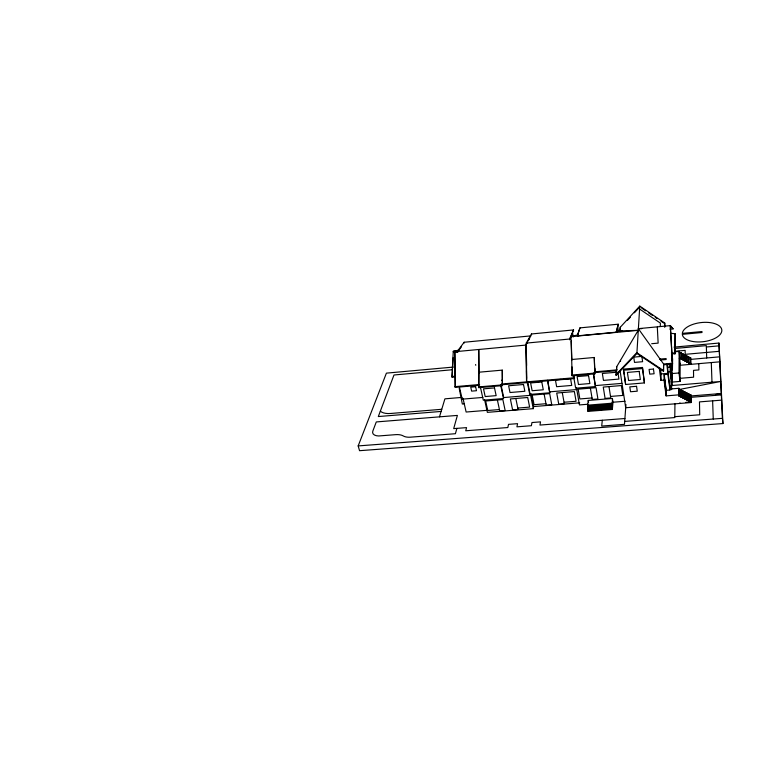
<?xml version="1.0" encoding="UTF-8"?>
<svg xmlns="http://www.w3.org/2000/svg" width="761" height="761" viewBox="0 0 761 761"><rect width="100%" height="100%" fill="white"/><g stroke="black" fill="none" stroke-linecap="round" stroke-linejoin="round"><path stroke-width="1.14" d="M684.919 398.326L684.919 391.734L683.064 391.886L683.055 398.479L684.919 398.326L685.062 399.506L686.926 399.354L686.907 392.762L685.062 392.914L685.062 399.506M684.919 360.276L684.919 354.693L683.159 354.845L683.15 360.429L684.919 360.276L685.062 361.418L686.831 361.266L686.822 355.672L685.062 355.825L685.062 361.418M682.902 397.299L682.921 390.716L681.076 390.869L681.038 397.442L682.902 397.299L683.055 398.479M683.007 359.287L683.026 353.703L681.257 353.865L681.228 359.439L683.007 359.287L683.15 360.429M502.374 385.646L502.27 370.131L478.869 372.215L478.698 386.911L478.859 387.663L502.374 385.646L502.27 370.131M680.876 396.11L680.905 389.537L679.059 389.689L679.012 396.262L680.876 396.11L681.038 397.442M681.228 359.439L681.105 352.571L679.345 352.733L680.153 365.27L719.811 361.827M678.831 394.854L678.888 388.291L669.965 389.023L669.946 390.003L666.236 390.307L666.103 395.882L678.831 394.854L679.012 396.262M671.335 382.136L680.049 381.413L679.002 372.966L679.173 351.373L674.798 351.763M679.906 403.444L679.915 402.835M680.049 381.413L680.172 363.282M478.859 387.663L478.755 349.489L479.04 372.966M674.95 403.834L674.779 417.58L624.695 421.413M671.478 353.589L674.959 353.894L675.131 333.727L670.489 333.318M674.959 353.894L675.131 333.727M671.202 389.699L671.278 385.57L720.715 381.47L678.926 389.565M672.077 363.634L672.039 365.841L671.735 363.492M672.115 361.418L671.744 353.513M670.289 363.663L670.127 371.71L667.968 371.891L669.794 386.008L671.934 385.827L672.134 374.184L670.802 363.701M669.794 386.008L669.88 381.347M670.46 389.213L670.527 385.732M669.946 390.003L667.911 374.298L667.644 364.024M664.743 327.316L664.753 323.035L639.763 306.103L636.881 353.494L663.516 371.301L663.592 363.986L638.308 328.647L670.27 325.622L673.105 328.866L669.946 329.161M666.103 395.882L664.03 380.129L664.182 374.621L667.911 374.298M663.516 371.301L663.592 363.986L672.429 363.216L672.524 363.996L663.697 364.766M664.648 326.545L664.753 323.035M664.03 380.129L660.919 380.395L661.119 373.917L660.396 368.419M660.272 326.412L660.386 323.111L639.63 309.052M455.392 376.952L452.12 377.237L451.948 376.505L453.28 351.306L458.94 350.108M452.12 377.237L452.424 371.511M452.605 368.077L453.147 357.765M644.424 382.916L642.465 367.458L623.563 369.104L623.468 370.226L625.618 384.495L644.424 382.916L642.465 367.458M625.942 404.452L624.477 424.334L601.704 426.065L602.293 420.253M625.618 384.495L624.714 376.771M620.557 361.275L620.453 360.362M636.881 353.494L616.134 375.373L616.714 366.678L638.203 330.322L619.92 330.911L620.244 327.278L639.763 306.103L639.868 306.873L634.408 312.8M616.134 375.373L616.714 366.678M620.034 331.663L620.244 327.278M612.339 409.456L612.405 398.479L588.263 400.438L587.692 405.166L588.025 411.378L612.339 409.456L612.995 402.227L612.405 398.479M573.48 375.725L575.668 388.224L595.454 386.559L593.485 372.976M588.025 411.378L588.519 407.259M480.305 386.588L483.302 400.2L503.478 398.526L503.696 397.565L529.941 395.378L530.132 394.417L549.765 392.781L547.815 380.529M484.595 399.753L487.354 412.348L533.261 408.657L533.651 406.555L531.149 393.846M616.315 332.176L618.208 324.205L579.968 327.877L577.323 335.858L616.315 332.176L618.208 324.205M456.885 428.376L455.411 433.713L409.846 437.214A11.767 6.193 -14.6 0 1 403.301 435.958A12.842 6.811 -15.3 0 0 395.644 434.655L378.674 435.967A9.798 5.089 -15.4 0 1 372.823 431.106L376.286 421.936L457.39 415.411L453.689 428.624L466.56 427.625L465.722 430.783L507.825 427.539L508.51 424.362L517.575 423.658L516.928 426.835L531.368 425.722L531.968 422.536L540.529 421.87L539.958 425.066L624.905 418.512M459.216 388.424L462.327 404.005L464.372 403.834M439.478 416.857L444.909 398.84L461.946 397.404M577.323 335.858L579.968 327.877M674.056 347.121L718.955 343.059L722.95 423.554L359.544 450.693L358.174 445.917L386.407 373.137L453.214 367.087M569.647 339.806L573.585 329.932L531.444 333.965L526.26 343.106L526.707 382.621L526.698 381.803M526.26 343.106L569.513 339.035L573.585 329.932M526.403 344.067L526.964 343.078L525.832 345.085L526.555 381.87M528.952 339.368L530.008 337.504M528.134 341.023L529.295 338.959M531.045 335.867L464.143 342.25L457.18 351.506L458.055 351.316M457.351 352.257L461.527 346.683M627.378 320.419L630.508 317.033M616.01 374.593L636.767 352.685L663.411 370.512M578.208 335.772L577.751 335.744M577.941 334.783L570.988 336.676L572.177 375.82L594.817 373.86L594.265 357.48L571.749 359.506M526.27 344.971L526.574 365.508M478.621 385.37L455.24 387.387L454.897 352.486L458.217 351.763M458.208 350.983L454.726 351.734L455.24 387.387M715.502 394.607L721.266 393.504L690.417 395.996M617.238 331.054L621.861 330.616M616.638 332.062L616.039 332.119L618.408 331.339L617.552 325.67M638.203 330.322L570.988 336.676L571.121 337.446M458.35 350.831L453.28 351.306L453.451 352.039M525.832 345.085L454.726 351.734L454.897 352.486M682.36 333.375L701.975 331.549L701.994 332.509L682.36 334.336M651.682 343.706L658.141 343.116L657.314 327.116M674.484 348.5L706.332 345.627L706.684 357.974M452.491 369.732L393.989 374.992L378.312 416.552L441.114 411.435M706.37 346.987L719.078 345.846M674.902 351.306L685.166 350.393L685.166 354.341L719.326 351.306M451.948 376.505L455.23 376.21M688.724 356.652L688.753 362.255L686.974 362.407L686.955 356.814L688.724 356.652L688.886 363.377L690.655 363.225L690.617 357.613L688.857 357.775M679.297 358.307L681.076 358.146M690.17 359.43L719.583 356.842M594.265 357.48L594.845 371.815L617.342 369.856M501.528 380.3L502.393 380.224M594.845 371.815L594.969 372.586L616.277 370.74M623.468 370.226L642.408 368.581M572.044 375.049L594.693 373.09L594.817 373.86M668.072 367.306L670.222 367.125L669.794 363.834M616.762 372.224L602.351 373.47L603.463 380.395L618.931 379.083L617.865 372.129M455.068 386.645L479.63 384.524M501.566 384.02L574.022 377.779L574.155 378.55L501.727 384.771M561.218 379.387L555.397 379.891L556.643 386.702L571.749 385.427L570.541 378.588L564.719 379.092M478.698 386.911L502.222 384.895M661.119 373.917L667.939 373.337L666.741 364.119M671.354 373.622L679.002 372.966M680.068 378.331L693.585 377.19L693.509 370.369L698.893 369.913L698.788 363.653M595.559 385.589L621.927 383.373M482.883 397.432L462.203 399.154L459.444 387.206M549.927 391.82L576.809 389.565M441.76 409.294L390.612 413.48A15.077 7.62 -14.8 0 1 380.348 411.168M592.02 397.955L579.853 398.945L578.16 389.175L596.063 387.672L597.927 398.992L592.267 399.449L590.384 388.148M610.531 396.433L622.84 395.435L621.337 385.561L603.254 387.073L605.081 398.403L610.769 397.946L608.971 386.598M545.96 403.72L534.079 404.69L532.196 395.083L549.68 393.627L551.763 404.747L546.246 405.194L544.125 394.084M564.044 402.255L576.067 401.275L574.365 391.563L556.71 393.037L558.755 404.177L564.31 403.73L562.284 392.571M688.905 393.789L688.933 400.391L687.069 400.533L687.05 393.932L688.905 393.789L689.076 401.551L690.94 401.399L690.893 394.788L689.038 394.94M487.868 410.265L466.132 412.024L463.002 398.384M533.651 406.555L579.711 402.826M499.425 409.551L487.734 410.502L485.651 400.98L502.85 399.554L505.171 410.579L499.739 411.016L497.39 400.01M517.794 408.067L529.627 407.106L527.715 397.499L510.346 398.935L512.629 409.97L518.089 409.532L515.834 398.479M587.711 404.262L579.435 404.928L576.438 387.454M612.158 402.293L625.085 401.256M587.692 405.166L611.968 403.206M690.427 397.366L721.323 394.883M587.853 406.165L612.129 404.215M587.758 406.983L612.053 405.042M587.93 407.982L612.215 406.041M587.825 408.809L612.139 406.869M587.996 409.808L612.301 407.877M685.766 402.369L688.115 402.189M587.901 410.636L612.225 408.705M690.893 394.788L691.083 402.559L625.704 407.744L620.053 370.578M721.571 400.143L699.473 401.894L699.711 414.783L674.788 416.695M358.174 445.917L722.398 418.341L718.955 343.059M569.513 339.035L569.999 339.035M638.308 328.647L641.742 328.685M671.44 352.809L674.864 353.114M641.789 308.176L645.632 310.783M648.515 312.733L652.358 315.339M655.24 317.289L657.162 318.593M661.005 321.19L663.887 323.14M672.429 363.216L670.27 325.622L673.105 328.866M464.143 342.25L464.305 342.983M475.587 364.529L475.749 365.28M501.08 385.104L503.696 397.565M500.633 384.99L503.478 398.526M530.293 393.599L533.261 408.657M527.687 382.003L530.132 394.417M527.478 382.888L529.941 395.378M531.444 333.965L531.587 334.707M547.425 380.3L549.765 392.781M572.529 332.823L573.242 336.98M588.263 400.438L588.576 402.303M593.333 373.68L595.454 386.559M623.887 371.292L624.381 374.583M659.302 368.229L660.919 380.395M664.182 374.621L666.236 390.307M670.127 371.71L671.934 385.827M671.278 385.57L671.687 388.776M671.269 386.208L671.678 389.413M671.858 353.218L672.6 359.106L672.42 370.112L671.582 363.482M678.888 388.291L679.059 389.689M679.173 351.373L679.345 352.733M682.921 390.716L683.064 391.886M680.905 389.537L681.076 390.869M683.026 353.703L683.159 354.845M686.907 392.762L687.05 393.932M686.926 399.354L687.069 400.533M681.105 352.571L681.257 353.865M684.919 391.734L685.062 392.914M686.822 355.672L686.955 356.814M686.831 361.266L686.974 362.407M690.94 401.399L691.083 402.559M684.919 354.693L685.062 355.825M688.933 400.391L689.076 401.551M690.617 357.613L690.788 364.348L690.655 363.225M688.753 362.255L688.886 363.377M722.398 418.341L722.95 423.554M670.365 326.412L672.524 363.996M594.798 368.324L594.969 372.586M711.297 362.569L711.982 382.193M712.629 400.847L713.257 419.035M571.235 340.871L571.882 360.276M573.965 375.411L574.022 377.779M572.015 366.935L572.177 375.82M526.469 370.655L526.622 378.417M526.688 381.746L526.707 382.621M671.906 373.708L671.744 382.935L670.527 373.432L670.698 364.272L671.906 373.708M666.027 390.127L665.951 393.247L664.638 379.587L666.027 390.127M659.949 359.097L660.596 360.001L666.151 359.515L666.094 358.555L659.949 359.097M682.465 332.586L682.455 335.106A19.862 9.617 -6.5 0 0 712.657 339.387A19.862 9.617 -6.5 0 0 712.715 323.073A19.862 9.617 -6.5 0 0 682.465 332.586M641.865 356.395L633.751 357.118L634.512 362.407L642.617 361.694L641.865 356.395M653.452 369.047L649.085 369.418L649.742 374.136L654.099 373.765L653.452 369.047M588.538 375.611L577.095 376.6L578.465 384.505L589.87 383.544L588.538 375.611M639.183 371.406L627.397 372.414L628.605 380.49L640.334 379.501L639.183 371.406M475.615 386.75L470.745 387.168L471.639 391.125L476.5 390.716L475.615 386.75M541.794 381.993L530.617 382.954L532.139 390.735L543.278 389.794L541.794 381.993M523.511 384.505L508.614 385.779L510.003 392.524L524.862 391.268L523.511 384.505M494.498 387.92L483.501 388.852L485.195 396.557L496.153 395.634L494.498 387.92M636.557 386.303L629.794 386.864L630.527 391.744L637.261 391.192L636.557 386.303"/></g></svg>
